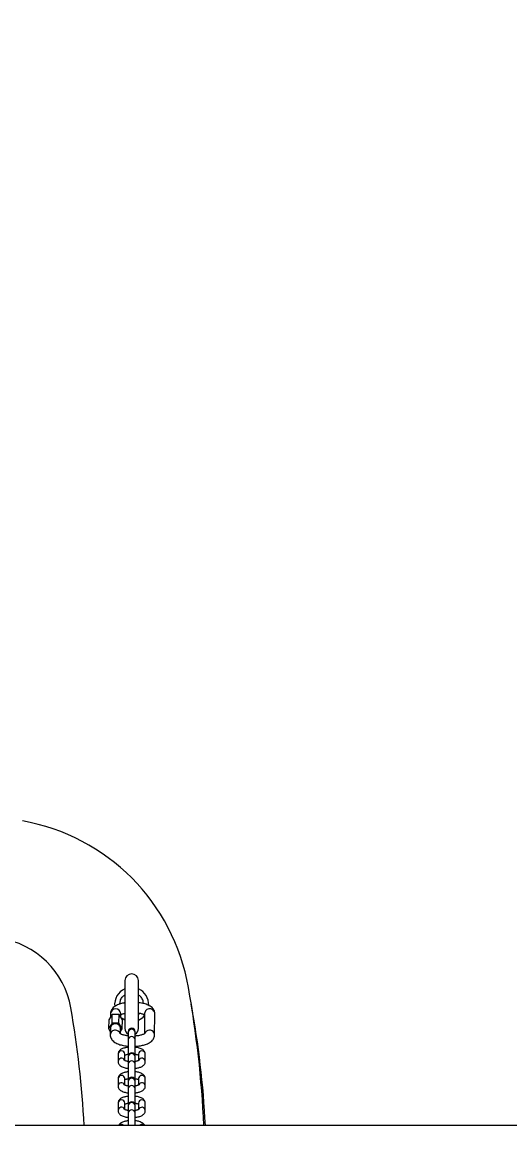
# Model space of a CAD drawing. Header units: millimetres. Extents: x 7072 to 16720, y -5282 to 3540.
# Drawn here: x 10618 to 10903, y -40 to 617 of the extents above; entities that cross this region are included whole.
import ezdxf

# ---------------------------------------------------------------- set-up
doc = ezdxf.new("R2010")
doc.units = ezdxf.units.MM
for name, color, linetype in [('DIKOM_ОБЪЕКТ', 7, 'Continuous'), ('DIKOM_РАЗМЕР_ЗОНА', 7, 'Continuous'), ('DIKOM_РАЗМЕР_ОБЪЕКТА', 7, 'Continuous')]:
    doc.layers.add(name, color=color, linetype=linetype)
doc.styles.add('style1', font='arial.ttf', dxfattribs={"width": 0.8})
doc.dimstyles.new('1-50', dxfattribs={"dimtxt": 300, "dimasz": 200, "dimexe": 100, "dimexo": 0, "dimgap": 100, "dimtad": 1, "dimtxsty": 'style1', "dimcen": 200, "dimclrd": 7, "dimclre": 7, "dimclrt": 7, "dimadec": 1, "dimazin": 2, "dimtfac": 1, "dimtmove": 0, "dimatfit": 2, "dimfxl": 0, "dimlwd": 25, "dimlwe": 18, "dimarcsym": 0})

# ---------------------------------------------------------------- blocks, each defined once
blk = doc.blocks.new('*D12')
at = {"layer": 'Defpoints', "color": 0, "transparency": 16777216}
for p in [(8142.69, 990.22), (13719.75, 990.22), (13433.25, -2520.2)]:
    blk.add_point(p, dxfattribs=at)
at = {"layer": 'DIKOM_РАЗМЕР_ОБЪЕКТА', "color": 7, "lineweight": 18, "transparency": 16777216}
for p, q in [((13719.75, 990.22), (8042.69, 990.22)), ((13433.25, -2520.2), (8042.69, -2520.2))]:
    blk.add_line(p, q, dxfattribs=at)
at = {"layer": 'DIKOM_РАЗМЕР_ОБЪЕКТА', "color": 7, "lineweight": 25, "transparency": 16777216}
blk.add_line((8142.69, -2320.2), (8142.69, 790.22), dxfattribs=at)
at = {"layer": 'DIKOM_РАЗМЕР_ОБЪЕКТА', "color": 7, "transparency": 16777216}
for points in [[(8109.36, 790.22), (8176.02, 790.22), (8142.69, 990.22)], [(8109.36, -2320.2), (8176.02, -2320.2), (8142.69, -2520.2)]]:
    blk.add_solid(points, dxfattribs=at)
at = {"layer": 'DIKOM_РАЗМЕР_ОБЪЕКТА', "color": 7, "transparency": 16777216, "insert": (7889.42, -769.78), "char_height": 300, "attachment_point": 5, "rotation": 90, "style": 'style1'}
blk.add_mtext('3500', dxfattribs=at)
blk = doc.blocks.new('*D9')
at = {"layer": 'Defpoints', "color": 0, "transparency": 16777216}
for p in [(7522.07, 3540.21), (10508.75, 3540.21), (13173.65, -4520.2)]:
    blk.add_point(p, dxfattribs=at)
at = {"layer": 'DIKOM_РАЗМЕР_ЗОНА', "color": 7, "lineweight": 18, "transparency": 16777216}
for p, q in [((10508.75, 3540.21), (7422.07, 3540.21)), ((13173.65, -4520.2), (7422.07, -4520.2))]:
    blk.add_line(p, q, dxfattribs=at)
at = {"layer": 'DIKOM_РАЗМЕР_ЗОНА', "color": 7, "lineweight": 25, "transparency": 16777216}
blk.add_line((7522.07, -4320.2), (7522.07, 3340.21), dxfattribs=at)
at = {"layer": 'DIKOM_РАЗМЕР_ЗОНА', "color": 7, "transparency": 16777216}
for points in [[(7488.73, 3340.21), (7555.4, 3340.21), (7522.07, 3540.21)], [(7488.73, -4320.2), (7555.4, -4320.2), (7522.07, -4520.2)]]:
    blk.add_solid(points, dxfattribs=at)
at = {"layer": 'DIKOM_РАЗМЕР_ЗОНА', "color": 7, "transparency": 16777216, "insert": (7268.9, -769.78), "char_height": 300, "attachment_point": 5, "rotation": 90, "style": 'style1'}
blk.add_mtext('8050', dxfattribs=at)

msp = doc.modelspace()

# ---------------------------------------------------------------- linework, layer by layer
at = {"layer": 'DIKOM_ОБЪЕКТ', "color": 7, "linetype": 'Continuous', "lineweight": 15}
for p, q in [((10677.753, 55.197), (10677.753, 27.197)), ((10685.753, 27.197), (10685.753, 55.197)), ((10670.289, 35.434), (10668.275, 32.196)), ((10669.35, 35.904), (10669.323, 33.881)), ((10670.22, 30.287), (10670.289, 35.434)), ((10674.315, 35.425), (10670.289, 35.434)), ((10674.246, 30.278), (10674.315, 35.425)), ((10676.326, 32.179), (10674.315, 35.425)), ((10675.322, 33.799), (10675.35, 35.824)), ((10677.753, 35.485), (10677.286, 35.923)), ((10685.753, 35.485), (10686.456, 36.144)), ((10689.35, 35.861), (10689.191, 24.014)), ((10695.182, 23.281), (10695.349, 35.781)), ((10668.275, 32.196), (10668.206, 27.049)), ((10670.22, 30.287), (10668.206, 27.049)), ((10668.206, 27.049), (10669.21, 25.429)), ((10669.232, 27.08), (10669.183, 23.404)), ((10674.246, 30.278), (10670.22, 30.287)), ((10676.257, 27.032), (10674.246, 30.278)), ((10675.191, 24.007), (10675.231, 27)), ((10675.209, 25.347), (10676.257, 27.032)), ((10676.257, 27.032), (10676.326, 32.179)), ((10679.753, 25.296), (10679.753, 24.896)), ((10679.753, 24.896), (10679.753, 20.588)), ((10679.753, 20.588), (10679.753, 10.936)), ((10683.753, 24.896), (10683.753, 25.296)), ((10683.753, 20.588), (10683.753, 24.896)), ((10683.753, 10.936), (10683.753, 20.588)), ((10673.753, 12.116), (10673.753, 7.808)), ((10677.753, 8.355), (10677.753, 12.116)), ((10679.753, 10.936), (10679.753, 10.537)), ((10679.753, 10.537), (10679.753, 6.229)), ((10683.753, 10.537), (10683.753, 10.936)), ((10683.753, 6.229), (10683.753, 10.537)), ((10685.753, 12.116), (10685.753, 8.353)), ((10689.753, 7.808), (10689.753, 12.116)), ((10679.753, 6.229), (10679.753, -3.423)), ((10683.753, -3.423), (10683.753, 6.229)), ((10673.753, -2.243), (10673.753, -6.551)), ((10677.753, -6.004), (10677.753, -2.243)), ((10679.753, -3.423), (10679.753, -3.823)), ((10679.753, -3.823), (10679.753, -8.13)), ((10683.753, -3.823), (10683.753, -3.423)), ((10683.753, -8.13), (10683.753, -3.823)), ((10685.753, -2.243), (10685.753, -6.006)), ((10689.753, -6.551), (10689.753, -2.243)), ((10679.753, -8.13), (10679.753, -17.782)), ((10683.753, -17.782), (10683.753, -8.13)), ((10673.753, -16.602), (10673.753, -20.91)), ((10677.753, -20.363), (10677.753, -16.602)), ((10679.753, -17.782), (10679.753, -18.182)), ((10679.753, -18.182), (10679.753, -22.49)), ((10683.753, -18.182), (10683.753, -17.782)), ((10683.753, -22.49), (10683.753, -18.182)), ((10685.753, -16.602), (10685.753, -20.365)), ((10689.753, -20.91), (10689.753, -16.602)), ((10679.753, -22.49), (10679.753, -29.778)), ((10683.753, -29.778), (10683.753, -22.49)), ((13206.753, -29.778), (9646.772, -29.778))]:
    msp.add_line(p, q, dxfattribs=at)
at = {"layer": 'DIKOM_ОБЪЕКТ', "color": 7, "linetype": 'Continuous', "lineweight": 15, "flags": 128}
msp.add_lwpolyline([(10677.766, 32.026), (10676.077, 32.964), (10675.643, 33.28)], dxfattribs=at)
at = {"layer": 'DIKOM_ОБЪЕКТ', "color": 7, "linetype": 'Continuous', "lineweight": 15}
for centre, radius, start, end in [((10596.834, 30.564), 120, 9.894441, 80.018104), ((10596.834, 30.564), 49.999, 9.894739, 81.429681), ((10681.753, 55.197), 4, 0, 180), ((10681.753, 41.197), 10, 113.497338, 186.471308), ((10681.753, 41.197), 10, 357.302099, 66.502662), ((10098.944, -58.816), 625.848, 2.6594, 10.123023), ((10166.912, -58.803), 558.861, 2.977065, 10.328296), ((10075.145, -60.429), 579.564, 3.031594, 9.894075), ((10672.349, 35.721), 3.003, 1.948331, 177.162025), ((10681.753, 41.197), 10, 293.497338, 319.295614), ((10692.223, 35.738), 2.876, 87.459378, 177.541517), ((10692.449, 35.712), 2.901, 1.365944, 91.945882), ((10672.106, 26.956), 2.877, 87.474098, 177.526797), ((10672.331, 26.931), 2.901, 1.366316, 91.94551), ((10681.753, 27.197), 4, 180, 240), ((10681.753, 25.296), 2, 0, 180), ((10681.689, 24.827), 1.937, 88.086332, 177.962097), ((10681.818, 24.827), 1.937, 2.037753, 91.907004), ((10681.753, 27.197), 4, 300, 0), ((10672.056, 23.28), 2.876, 87.471583, 177.555907), ((10672.244, 23.173), 2.982, 20.88207, 91.172733), ((10681.753, 20.477), 2.003, 3.179534, 176.820466), ((10692.108, 23.14), 2.972, 88.557893, 158.422286), ((10692.298, 23.229), 2.885, 1.033863, 92.280704), ((10675.753, 12.024), 2.002, 2.64942, 177.35058), ((10687.753, 12.023), 2.002, 2.655297, 177.344703), ((10675.765, 7.691), 2.015, 24.88927, 176.821747), ((10681.753, 10.936), 2, 0, 180), ((10681.689, 10.468), 1.937, 88.086332, 177.962097), ((10681.753, 6.118), 2.003, 3.179534, 176.820466), ((10681.818, 10.468), 1.937, 2.037753, 91.907004), ((10687.741, 7.691), 2.016, 3.494323, 155.408841), ((10675.753, -2.336), 2.002, 2.649115, 177.350885), ((10675.765, -6.668), 2.015, 24.890021, 176.821854), ((10681.753, -3.423), 2, 0, 180), ((10681.688, -3.891), 1.937, 88.084935, 177.962581), ((10681.753, -8.241), 2.003, 3.179839, 176.820161), ((10681.818, -3.891), 1.937, 2.037269, 91.908401), ((10687.753, -2.336), 2.002, 2.654992, 177.345008), ((10687.741, -6.668), 2.016, 3.495108, 155.408057), ((10675.753, -16.695), 2.002, 2.649725, 177.350275), ((10675.765, -21.027), 2.015, 24.890056, 176.820961), ((10681.753, -17.782), 2, 0, 180), ((10681.689, -18.251), 1.937, 88.086332, 177.962097), ((10681.818, -18.251), 1.937, 2.037753, 91.907004), ((10687.753, -16.695), 2.002, 2.655602, 177.344398), ((10687.739, -21.042), 2.018, 3.887289, 157.898651), ((10681.753, -22.601), 2.003, 3.179534, 176.820466), ((10675.753, -31.16), 2.074, 41.785081, 138.214919), ((10687.753, -31.16), 2.074, 41.785081, 138.214919)]:
    msp.add_arc(centre, radius, start, end, dxfattribs=at)
for points, knots in [([(10674.792, 41.444), (10674.857, 42.095), (10674.998, 43.522), (10676.036, 45.495), (10677.195, 46.45), (10677.753, 46.91)], [0, 0, 0, 0, 0.3036669, 0.6650892, 1, 1, 1, 1]), ([(10688.658, 41.794), (10688.602, 42.326), (10688.465, 43.633), (10687.467, 45.494), (10686.31, 46.45), (10685.753, 46.91)], [0, 0, 0, 0, 0.2631214, 0.6455883, 1, 1, 1, 1]), ([(10677.753, 42.147), (10677.528, 42.112), (10676.86, 42.005), (10675.803, 41.757), (10674.588, 41.4), (10673.44, 40.958), (10672.371, 40.421), (10671.403, 39.774), (10670.573, 39.002), (10669.909, 38.097), (10669.498, 37.072), (10669.311, 36.307), (10669.355, 35.921), (10669.357, 35.904)], [0, 0, 0, 0, 0.0508624, 0.1512145, 0.2548368, 0.361256, 0.4703689, 0.581928, 0.691647, 0.7955781, 0.8954273, 0.9954674, 1, 1, 1, 1]), ([(10695.342, 35.786), (10695.322, 36.159), (10695.28, 36.915), (10694.842, 37.986), (10694.167, 38.963), (10693.245, 39.818), (10692.153, 40.521), (10690.952, 41.085), (10689.705, 41.529), (10688.335, 41.895), (10687.014, 42.159), (10686.108, 42.273), (10685.753, 42.318)], [0, 0, 0, 0, 0.0907237, 0.1838395, 0.283418, 0.3938156, 0.5111271, 0.6182377, 0.719733, 0.8180162, 0.9286404, 1, 1, 1, 1]), ([(10675.341, 35.171), (10675.384, 35.2), (10675.524, 35.292), (10675.992, 35.516), (10676.725, 35.775), (10677.333, 35.96), (10677.715, 36.034), (10677.753, 36.041)], [0, 0, 0, 0, 0.1216716, 0.395178, 0.679672, 0.9677542, 1, 1, 1, 1]), ([(10685.753, 36.264), (10686.006, 36.223), (10686.586, 36.13), (10687.399, 35.94), (10688.175, 35.709), (10688.792, 35.471), (10689.185, 35.279), (10689.307, 35.2), (10689.341, 35.178)], [0, 0, 0, 0, 0.1534488, 0.3525963, 0.5508204, 0.7443908, 0.9305316, 1, 1, 1, 1]), ([(10669.189, 23.402), (10669.21, 23.028), (10669.252, 22.271), (10669.69, 21.199), (10670.365, 20.222), (10671.287, 19.367), (10672.379, 18.664), (10673.58, 18.099), (10674.827, 17.657), (10676.196, 17.288), (10677.575, 17.021), (10678.792, 16.851), (10679.484, 16.792), (10679.753, 16.769)], [0, 0, 0, 0, 0.08545, 0.1729248, 0.2664768, 0.3701821, 0.4803837, 0.5810055, 0.6763521, 0.7686813, 0.8726041, 0.9503469, 1, 1, 1, 1]), ([(10679.753, 22.795), (10679.489, 22.824), (10678.89, 22.891), (10678.01, 23.045), (10677.131, 23.244), (10676.359, 23.476), (10675.733, 23.716), (10675.275, 23.945), (10675.006, 24.115), (10674.906, 24.213), (10674.923, 24.191), (10674.926, 24.188)], [0, 0, 0, 0, 0.1009602, 0.2292063, 0.3617596, 0.4936976, 0.6225388, 0.7464349, 0.8647688, 0.9786418, 1, 1, 1, 1]), ([(10689.447, 24.192), (10689.447, 24.192), (10689.471, 24.224), (10689.374, 24.115), (10689.079, 23.932), (10688.545, 23.671), (10687.813, 23.406), (10686.874, 23.149), (10685.847, 22.945), (10684.831, 22.81), (10684.161, 22.739), (10683.809, 22.723), (10683.753, 22.72)], [0, 0, 0, 0, 0.0024279, 0.1167653, 0.2354156, 0.360408, 0.4904224, 0.6220752, 0.7709683, 0.8839088, 0.9813392, 1, 1, 1, 1]), ([(10683.753, 16.717), (10683.887, 16.721), (10684.287, 16.731), (10685.108, 16.806), (10686.22, 16.932), (10687.484, 17.145), (10688.731, 17.426), (10689.943, 17.785), (10691.092, 18.227), (10692.161, 18.764), (10693.129, 19.411), (10693.958, 20.183), (10694.622, 21.088), (10695.034, 22.113), (10695.222, 22.878), (10695.177, 23.264), (10695.175, 23.28)], [0, 0, 0, 0, 0.0231519, 0.0692321, 0.1450795, 0.2225834, 0.3047689, 0.3896459, 0.4768133, 0.5661866, 0.6575649, 0.7474352, 0.8325636, 0.9143508, 0.9962948, 1, 1, 1, 1]), ([(10679.753, 16.159), (10679.708, 16.154), (10679.335, 16.117), (10678.657, 16.009), (10677.734, 15.81), (10676.854, 15.544), (10676.025, 15.202), (10675.268, 14.769), (10674.607, 14.221), (10674.097, 13.534), (10673.784, 12.804), (10673.784, 12.312), (10673.785, 12.111)], [0, 0, 0, 0, 0.0144992, 0.1197827, 0.2263155, 0.3388091, 0.4549426, 0.5749881, 0.6965802, 0.8117675, 0.9229735, 1, 1, 1, 1]), ([(10689.722, 12.122), (10689.73, 12.219), (10689.767, 12.643), (10689.503, 13.365), (10688.971, 14.158), (10688.247, 14.77), (10687.333, 15.283), (10686.295, 15.672), (10685.214, 15.939), (10684.382, 16.088), (10683.912, 16.139), (10683.753, 16.156)], [0, 0, 0, 0, 0.0375452, 0.1639428, 0.2870391, 0.4246908, 0.5574945, 0.7172427, 0.847968, 0.9487914, 1, 1, 1, 1]), ([(10673.785, 7.806), (10673.776, 7.708), (10673.739, 7.283), (10674.003, 6.559), (10674.535, 5.766), (10675.259, 5.155), (10676.173, 4.642), (10677.212, 4.252), (10678.292, 3.985), (10679.124, 3.836), (10679.595, 3.786), (10679.753, 3.769)], [0, 0, 0, 0, 0.0378897, 0.1642418, 0.2872957, 0.4248964, 0.5576535, 0.7173442, 0.8480238, 0.9488098, 1, 1, 1, 1]), ([(10679.753, 7.802), (10679.624, 7.82), (10679.26, 7.872), (10678.732, 7.995), (10678.203, 8.152), (10677.806, 8.319), (10677.581, 8.441), (10677.499, 8.518), (10677.519, 8.496), (10677.52, 8.495)], [0, 0, 0, 0, 0.1030957, 0.2898192, 0.4777916, 0.6590245, 0.8306787, 0.9936638, 1, 1, 1, 1]), ([(10677.753, 11.571), (10677.858, 11.621), (10678.078, 11.727), (10678.627, 11.904), (10679.198, 12.041), (10679.612, 12.103), (10679.753, 12.124)], [0, 0, 0, 0, 0.2533792, 0.530436, 0.8395673, 1, 1, 1, 1]), ([(10683.753, 12.122), (10683.882, 12.104), (10684.246, 12.052), (10684.776, 11.93), (10685.297, 11.773), (10685.631, 11.639), (10685.73, 11.582), (10685.753, 11.569)], [0, 0, 0, 0, 0.1445328, 0.4063101, 0.6698365, 0.9239146, 1, 1, 1, 1]), ([(10685.968, 8.479), (10685.971, 8.481), (10685.979, 8.489), (10685.798, 8.364), (10685.433, 8.201), (10684.882, 8.021), (10684.307, 7.883), (10683.894, 7.821), (10683.753, 7.8)], [0, 0, 0, 0, 0.0898279, 0.2741053, 0.4686105, 0.6657987, 0.8858192, 1, 1, 1, 1]), ([(10683.753, 3.765), (10683.798, 3.77), (10684.171, 3.807), (10684.849, 3.916), (10685.772, 4.114), (10686.652, 4.38), (10687.482, 4.722), (10688.238, 5.156), (10688.899, 5.703), (10689.41, 6.39), (10689.722, 7.12), (10689.721, 7.611), (10689.721, 7.811)], [0, 0, 0, 0, 0.0145037, 0.1198261, 0.226398, 0.3389314, 0.4551077, 0.5751965, 0.6968325, 0.8120594, 0.9233078, 1, 1, 1, 1]), ([(10679.753, 1.8), (10679.708, 1.795), (10679.335, 1.758), (10678.657, 1.65), (10677.734, 1.451), (10676.854, 1.185), (10676.025, 0.843), (10675.268, 0.409), (10674.607, -0.138), (10674.097, -0.825), (10673.784, -1.556), (10673.784, -2.047), (10673.785, -2.249)], [0, 0, 0, 0, 0.0144982, 0.1197824, 0.2263155, 0.3388086, 0.4549453, 0.5749911, 0.6965815, 0.8117671, 0.9229777, 1, 1, 1, 1]), ([(10689.722, -2.238), (10689.73, -2.141), (10689.767, -1.717), (10689.503, -0.994), (10688.971, -0.201), (10688.247, 0.411), (10687.333, 0.924), (10686.295, 1.313), (10685.214, 1.58), (10684.382, 1.729), (10683.912, 1.78), (10683.753, 1.797)], [0, 0, 0, 0, 0.0375409, 0.1639406, 0.2870372, 0.4246897, 0.5574948, 0.7172415, 0.8479685, 0.9487921, 1, 1, 1, 1]), ([(10673.785, -6.554), (10673.776, -6.652), (10673.739, -7.076), (10674.003, -7.8), (10674.535, -8.593), (10675.259, -9.205), (10676.173, -9.718), (10677.212, -10.107), (10678.292, -10.374), (10679.124, -10.523), (10679.595, -10.573), (10679.753, -10.59)], [0, 0, 0, 0, 0.0378897, 0.1642437, 0.2872957, 0.4248985, 0.5576544, 0.7173434, 0.8480231, 0.9488102, 1, 1, 1, 1]), ([(10679.753, -6.557), (10679.624, -6.539), (10679.26, -6.487), (10678.732, -6.365), (10678.203, -6.207), (10677.806, -6.04), (10677.581, -5.919), (10677.499, -5.842), (10677.519, -5.864), (10677.52, -5.864)], [0, 0, 0, 0, 0.1030974, 0.2898174, 0.4777941, 0.6590264, 0.8306787, 0.9936638, 1, 1, 1, 1]), ([(10677.753, -2.788), (10677.858, -2.738), (10678.078, -2.632), (10678.627, -2.455), (10679.198, -2.318), (10679.612, -2.256), (10679.753, -2.235)], [0, 0, 0, 0, 0.2533788, 0.530435, 0.8395676, 1, 1, 1, 1]), ([(10683.753, -2.237), (10683.882, -2.255), (10684.246, -2.307), (10684.776, -2.43), (10685.297, -2.586), (10685.631, -2.721), (10685.73, -2.777), (10685.753, -2.79)], [0, 0, 0, 0, 0.144539, 0.4063117, 0.6698442, 0.9239255, 1, 1, 1, 1]), ([(10685.968, -5.88), (10685.971, -5.878), (10685.979, -5.87), (10685.798, -5.995), (10685.433, -6.158), (10684.882, -6.338), (10684.307, -6.476), (10683.894, -6.538), (10683.753, -6.559)], [0, 0, 0, 0, 0.0898274, 0.2741118, 0.4686145, 0.6658016, 0.8858167, 1, 1, 1, 1]), ([(10683.753, -10.594), (10683.798, -10.589), (10684.171, -10.552), (10684.849, -10.443), (10685.772, -10.245), (10686.652, -9.979), (10687.482, -9.637), (10688.238, -9.203), (10688.899, -8.656), (10689.41, -7.969), (10689.722, -7.239), (10689.721, -6.748), (10689.721, -6.548)], [0, 0, 0, 0, 0.0145034, 0.1198253, 0.2263966, 0.3389323, 0.4551078, 0.5751965, 0.6968304, 0.8120594, 0.9233078, 1, 1, 1, 1]), ([(10679.753, -12.559), (10679.708, -12.564), (10679.335, -12.601), (10678.657, -12.71), (10677.734, -12.908), (10676.854, -13.174), (10676.025, -13.516), (10675.268, -13.95), (10674.607, -14.497), (10674.097, -15.184), (10673.784, -15.915), (10673.784, -16.406), (10673.785, -16.608)], [0, 0, 0, 0, 0.0144985, 0.1197819, 0.2263147, 0.3388099, 0.4549444, 0.5749898, 0.6965783, 0.8117676, 0.9229736, 1, 1, 1, 1]), ([(10689.722, -16.597), (10689.73, -16.5), (10689.767, -16.076), (10689.503, -15.353), (10688.971, -14.56), (10688.247, -13.948), (10687.333, -13.436), (10686.295, -13.046), (10685.214, -12.779), (10684.382, -12.63), (10683.912, -12.58), (10683.753, -12.563)], [0, 0, 0, 0, 0.0375409, 0.1639429, 0.2870373, 0.4246913, 0.5574952, 0.7172417, 0.8479686, 0.9487921, 1, 1, 1, 1]), ([(10677.753, -17.147), (10677.858, -17.097), (10678.078, -16.991), (10678.627, -16.815), (10679.198, -16.677), (10679.612, -16.615), (10679.753, -16.594)], [0, 0, 0, 0, 0.2533727, 0.5304297, 0.8395672, 1, 1, 1, 1]), ([(10683.753, -16.596), (10683.882, -16.614), (10684.246, -16.666), (10684.776, -16.789), (10685.297, -16.945), (10685.631, -17.08), (10685.73, -17.136), (10685.753, -17.149)], [0, 0, 0, 0, 0.1445362, 0.4063063, 0.6698383, 0.923915, 1, 1, 1, 1]), ([(10673.785, -20.913), (10673.776, -21.011), (10673.739, -21.436), (10674.003, -22.159), (10674.535, -22.952), (10675.259, -23.564), (10676.173, -24.077), (10677.212, -24.466), (10678.292, -24.733), (10679.124, -24.882), (10679.595, -24.933), (10679.753, -24.95)], [0, 0, 0, 0, 0.0378878, 0.1642442, 0.2872941, 0.4248984, 0.5576542, 0.7173431, 0.8480227, 0.9488098, 1, 1, 1, 1]), ([(10679.753, -20.916), (10679.624, -20.898), (10679.26, -20.846), (10678.732, -20.724), (10678.203, -20.566), (10677.806, -20.399), (10677.581, -20.278), (10677.499, -20.201), (10677.519, -20.223), (10677.52, -20.224)], [0, 0, 0, 0, 0.1030983, 0.2898169, 0.4777936, 0.6590259, 0.8306794, 0.9936638, 1, 1, 1, 1]), ([(10685.968, -20.239), (10685.971, -20.237), (10685.979, -20.23), (10685.798, -20.354), (10685.433, -20.517), (10684.882, -20.697), (10684.307, -20.835), (10683.894, -20.897), (10683.753, -20.918)], [0, 0, 0, 0, 0.0898274, 0.2741106, 0.4686147, 0.6658017, 0.8858167, 1, 1, 1, 1]), ([(10683.753, -24.953), (10683.798, -24.948), (10684.171, -24.911), (10684.849, -24.803), (10685.772, -24.604), (10686.652, -24.338), (10687.482, -23.996), (10688.238, -23.562), (10688.899, -23.015), (10689.41, -22.328), (10689.722, -21.598), (10689.721, -21.108), (10689.721, -20.907)], [0, 0, 0, 0, 0.0145037, 0.1198253, 0.2263972, 0.3389307, 0.4551072, 0.5751981, 0.6968306, 0.8120596, 0.9233077, 1, 1, 1, 1]), ([(10679.753, -26.919), (10679.708, -26.923), (10679.335, -26.96), (10678.657, -27.069), (10677.734, -27.267), (10676.854, -27.533), (10676.026, -27.876), (10675.264, -28.307), (10674.621, -28.863), (10674.186, -29.364), (10674.064, -29.71), (10674.04, -29.778)], [0, 0, 0, 0, 0.0172602, 0.1426031, 0.2694317, 0.4033557, 0.5416151, 0.6845307, 0.8292874, 0.966417, 1, 1, 1, 1]), ([(10689.483, -29.778), (10689.479, -29.763), (10689.39, -29.445), (10688.945, -28.93), (10688.254, -28.305), (10687.331, -27.796), (10686.295, -27.405), (10685.214, -27.138), (10684.382, -26.989), (10683.912, -26.939), (10683.753, -26.922)], [0, 0, 0, 0, 0.0070678, 0.1532636, 0.3167419, 0.4744642, 0.6641867, 0.8194423, 0.9391825, 1, 1, 1, 1])]:
    msp.add_open_spline(points, degree=3, knots=knots, dxfattribs=at)

# ---------------------------------------------------------------- dimensions: what is measured, and where the dimension line sits
at = {"layer": 'DIKOM_РАЗМЕР_ЗОНА', "color": 3}
dim = msp.add_linear_dim(base=(7522.067, 3540.21), p1=(13173.651, -4520.201), p2=(10508.747, 3540.21), angle=90, text='8050', dimstyle='1-50', dxfattribs=at)
dim.commit()
dim.dimension.update_dxf_attribs({"geometry": '*D9', "text_midpoint": (7522.067, -769.778), "dimtype": 160})
at = {"layer": 'DIKOM_РАЗМЕР_ОБЪЕКТА', "color": 3}
dim = msp.add_linear_dim(base=(8142.691, 990.222), p1=(13433.253, -2520.201), p2=(13719.753, 990.222), angle=90, text='3500', dimstyle='1-50', override={"dimdec": 0}, dxfattribs=at)
dim.commit()
dim.dimension.update_dxf_attribs({"geometry": '*D12', "text_midpoint": (8142.691, -769.778), "dimtype": 160})

doc.saveas('drawing.dxf')
